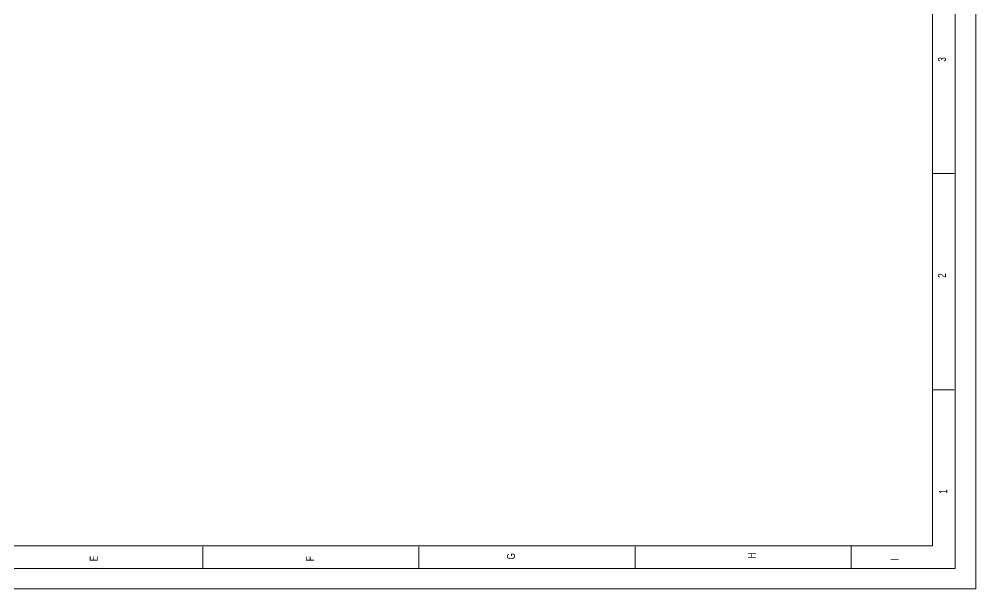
# Model space of a CAD drawing. Header units: millimetres. Extents: x 3220 to 226993, y 817 to 176024.
# Drawn here: x 163229 to 184975, y 817 to 13763 of the extents above; entities that cross this region are included whole.
import ezdxf

# ---------------------------------------------------------------- set-up
doc = ezdxf.new("R2010")
doc.units = ezdxf.units.MM
doc.styles.add('SLDTEXTSTYLE0', font='TXT', dxfattribs={"width": 0.75})

# ---------------------------------------------------------------- blocks, each defined once
blk = doc.blocks.new('A2 E1-50')
at = {"color": 1, "linetype": 'Continuous', "lineweight": 18}
for p, q in [((-28847, 0), (-28847, 20086)), ((-28363, 485), (-28363, 19601)), ((-28363, 485), (-485, 485))]:
    blk.add_line(p, q, dxfattribs=at)
at = {"linetype": 'Continuous', "lineweight": 18}
for q in [(-28619, 19861), (-232, 231)]:
    blk.add_line((-28619, 231), q, dxfattribs=at)
at = {"color": 5, "linetype": 'Continuous', "lineweight": 15}
for p, q in [((-28375, 8678), (-28618, 8678)), ((-28618, 6252), (-28375, 6252)), ((-28375, 3826), (-28618, 3826)), ((-26612, 243), (-26612, 486)), ((-24186, 486), (-24186, 243))]:
    blk.add_line(p, q, dxfattribs=at)
at = {"color": 5, "lineweight": 9}
blk.add_line((-28363, 1399), (-28619, 1399), dxfattribs=at)
at = {"color": 1, "linetype": 'Continuous', "lineweight": 15}
blk.add_line((-28847, 0), (0, 0), dxfattribs=at)
at = {"color": 5, "linetype": 'Continuous', "lineweight": 15, "char_height": 89.9, "attachment_point": 1, "style": 'SLDTEXTSTYLE0'}
for s, insert in [('E', (-28537, 9948)), ('F', (-28537, 7522)), ('G', (-28517, 5264)), ('H', (-28506, 2560)), ('I', (-28528, 958)), ('1', (-27780, 412)), ('2', (-25356, 426)), ('3', (-22930, 426))]:
    blk.add_mtext(s, dxfattribs=dict(at, insert=insert))

msp = doc.modelspace()

# ---------------------------------------------------------------- block references
at = {"xscale": 2.024564718585504, "yscale": 2.024564718585504, "zscale": 2.024564718585504, "rotation": 90}
msp.add_blockref('A2 E1-50', (184974.5, 59220.8), dxfattribs=at)

doc.saveas('drawing.dxf')
